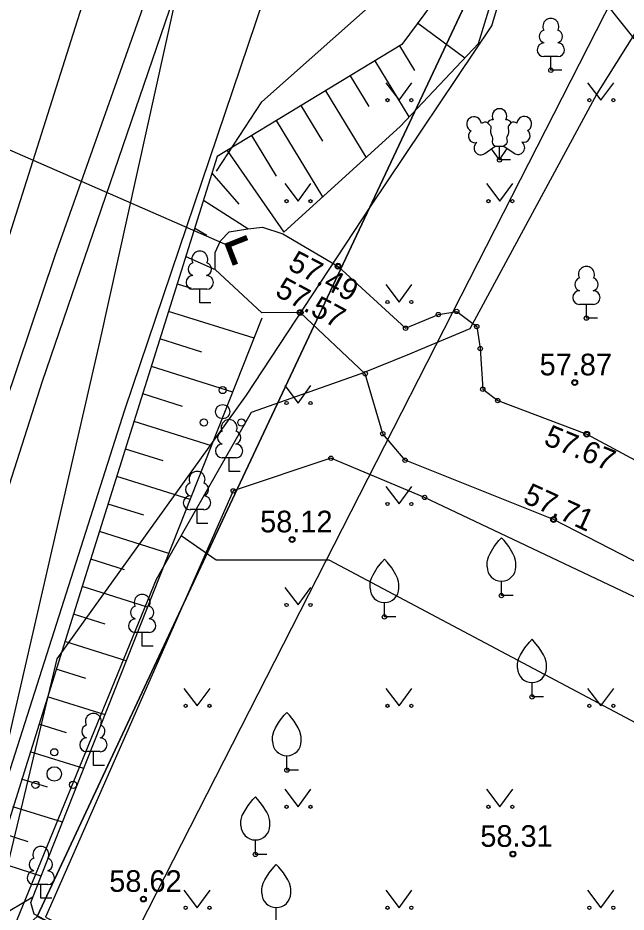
# Model space of a CAD drawing. Extents: x 634915 to 636012, y 6467988 to 6469078.
# Drawn here: x 634996.37 to 635017.46, y 6468155.58 to 6468186.59 of the extents above; entities that cross this region are included whole.
import ezdxf

# ---------------------------------------------------------------- set-up
doc = ezdxf.new("R2010")
doc.units = 0
for name, color, linetype in [('AED', 7, 'Continuous'), ('HALJASTUS', 7, 'Continuous'), ('KORGUS-EH2000', 7, 'Continuous'), ('KPKAABEL', 7, 'Continuous'), ('MOOTMPUNKT', 7, 'Continuous'), ('MPKAABEL', 7, 'Continuous'), ('PIIR', 7, 'Continuous'), ('PUU', 7, 'Continuous'), ('RELJEEF', 7, 'Continuous'), ('SITRASS', 7, 'Continuous'), ('TEE', 7, 'Continuous'), ('TRUUP', 7, 'Continuous'), ('VEEKOGU', 7, 'Continuous')]:
    doc.layers.add(name, color=color, linetype=linetype)

msp = doc.modelspace()

# ---------------------------------------------------------------- linework, layer by layer
at = {"layer": 'AED'}
msp.add_lwpolyline([(635028.861, 6468170.809), (635024.782, 6468163.168), (635010.469, 6468169.961), (635007.219, 6468171.317), (635003.836, 6468170.187), (634997.327, 6468155.411), (635029.882, 6468139.041)], dxfattribs=at)
at = {"layer": 'HALJASTUS'}
for p, q in [((635009.119, 6468184.339), (635009.583, 6468183.732)), ((635009.583, 6468183.732), (635010.028, 6468184.339)), ((635016.119, 6468184.339), (635016.583, 6468183.732)), ((635016.583, 6468183.732), (635017.028, 6468184.339)), ((635005.619, 6468180.839), (635006.083, 6468180.232)), ((635006.083, 6468180.232), (635006.528, 6468180.839)), ((635012.619, 6468180.839), (635013.083, 6468180.232)), ((635013.083, 6468180.232), (635013.528, 6468180.839)), ((635009.119, 6468177.339), (635009.583, 6468176.732)), ((635009.583, 6468176.732), (635010.028, 6468177.339)), ((635005.619, 6468173.839), (635006.083, 6468173.232)), ((635006.083, 6468173.232), (635006.528, 6468173.839)), ((635009.119, 6468170.339), (635009.583, 6468169.732)), ((635009.583, 6468169.732), (635010.028, 6468170.339)), ((635005.619, 6468166.839), (635006.083, 6468166.232)), ((635006.083, 6468166.232), (635006.528, 6468166.839)), ((635002.119, 6468163.339), (635002.583, 6468162.732)), ((635002.583, 6468162.732), (635003.028, 6468163.339)), ((635009.119, 6468163.339), (635009.583, 6468162.732)), ((635009.583, 6468162.732), (635010.028, 6468163.339)), ((635016.119, 6468163.339), (635016.583, 6468162.732)), ((635016.583, 6468162.732), (635017.028, 6468163.339)), ((635005.619, 6468159.839), (635006.083, 6468159.232)), ((635006.083, 6468159.232), (635006.528, 6468159.839)), ((635012.619, 6468159.839), (635013.083, 6468159.232)), ((635013.083, 6468159.232), (635013.528, 6468159.839)), ((635002.119, 6468156.339), (635002.583, 6468155.732)), ((635002.583, 6468155.732), (635003.028, 6468156.339)), ((635009.119, 6468156.339), (635009.583, 6468155.732)), ((635009.583, 6468155.732), (635010.028, 6468156.339)), ((635016.119, 6468156.339), (635016.583, 6468155.732)), ((635016.583, 6468155.732), (635017.028, 6468156.339))]:
    msp.add_line(p, q, dxfattribs=at)
msp.add_lwpolyline([(635003.249, 6468181.276), (635004.824, 6468183.67), (635011.386, 6468189.511), (635010.484, 6468197.809)], dxfattribs=at)
for centre in [(635009.182, 6468183.732), (635010.011, 6468183.732), (635016.182, 6468183.732), (635017.011, 6468183.732), (635005.682, 6468180.232), (635006.511, 6468180.232), (635012.682, 6468180.232), (635013.511, 6468180.232), (635009.182, 6468176.732), (635010.011, 6468176.732), (635005.682, 6468173.232), (635006.511, 6468173.232), (635009.182, 6468169.732), (635010.011, 6468169.732), (635005.682, 6468166.232), (635006.511, 6468166.232), (635002.182, 6468162.732), (635003.011, 6468162.732), (635009.182, 6468162.732), (635010.011, 6468162.732), (635016.182, 6468162.732), (635017.011, 6468162.732), (635005.682, 6468159.232), (635006.511, 6468159.232), (635012.682, 6468159.232), (635013.511, 6468159.232), (635002.182, 6468155.732), (635003.011, 6468155.732), (635009.182, 6468155.732), (635010.011, 6468155.732), (635016.182, 6468155.732), (635017.011, 6468155.732)]:
    msp.add_circle(centre, 0.055, dxfattribs=at)
at = {"layer": 'KORGUS-EH2000'}
for centre in [(635007.466, 6468177.977), (635006.154, 6468176.367), (635015.676, 6468173.941), (635016.092, 6468172.15), (635014.943, 6468169.191), (635005.874, 6468168.498), (635013.533, 6468157.595), (635000.718, 6468156.034)]:
    msp.add_circle(centre, 0.1, dxfattribs=at)
at = {"layer": 'KPKAABEL'}
msp.add_lwpolyline([(634997.06, 6468144.342), (634997.54, 6468147.57), (634999.71, 6468153.36), (635020.242, 6468193.638), (635020.92, 6468199.38), (635019.35, 6468210.7), (635018.74, 6468224.53), (635019.357, 6468226.367)], dxfattribs=at)
at = {"layer": 'MOOTMPUNKT'}
for centre in [(635014.846, 6468184.769), (635013.066, 6468181.661), (635007.466, 6468177.977), (635006.154, 6468176.367), (635010.945, 6468176.301), (635011.581, 6468176.406), (635016.08, 6468176.174), (635009.807, 6468175.827), (635012.278, 6468175.885), (635012.4, 6468175.118), (635008.409, 6468174.246), (635015.676, 6468173.941), (635012.485, 6468173.712), (635013.004, 6468173.318), (635009.02, 6468172.169), (635016.092, 6468172.15), (635007.219, 6468171.317), (635009.79, 6468171.247), (635003.836, 6468170.187), (635010.469, 6468169.961), (635014.943, 6468169.191), (635005.874, 6468168.498), (635013.134, 6468166.555), (635009.077, 6468165.814), (635014.194, 6468163.04), (635005.693, 6468160.503), (635004.602, 6468157.583), (635013.533, 6468157.595), (635000.718, 6468156.034)]:
    msp.add_circle(centre, 0.075, dxfattribs=at)
at = {"layer": 'MPKAABEL'}
msp.add_lwpolyline([(634990.736, 6468157.417), (634990.859, 6468157.939), (634991.995, 6468160.82), (634992.16, 6468161.426), (634994.187, 6468168.078), (634997.661, 6468178.351), (635001.094, 6468188.045), (635001.368, 6468188.533), (635001.465, 6468188.917), (635005.756, 6468200.888), (635007.394, 6468206.065), (635008.356, 6468209.112), (635009.423, 6468213.153), (635010.046, 6468215.086), (635010.344, 6468215.616), (635010.531, 6468216.221), (635012.295, 6468221.888), (635013.913, 6468226.831)], dxfattribs=at)
at = {"layer": 'PIIR'}
msp.add_lwpolyline([(635054.91, 6468337.03), (635021.68, 6468237.97), (635018.18, 6468225.9), (635016.31, 6468226.44), (635015.03, 6468219.47), (635015.55, 6468212.67), (635017.37, 6468198.73), (635003.89, 6468170.07), (634997.04, 6468155.43), (634990.54, 6468149.62), (634950.38, 6468014.11), (634947.41, 6468014.98), (634932.9, 6468020.23), (634915.38, 6468026.36), (634930.53, 6468048.22), (634944.64, 6468080.57), (634970.64, 6468158.72), (634974.04, 6468165.88), (634980.85, 6468188.27), (635002.39, 6468244.22)], dxfattribs=at)
msp.add_lwpolyline([(635003.89, 6468170.07), (635017.37, 6468198.73), (635015.55, 6468212.67), (635015.03, 6468219.47), (635016.31, 6468226.44), (635018.18, 6468225.9), (635019.93, 6468225.4), (635074.96, 6468209.63), (635062.87, 6468182.63), (635055.58, 6468166.17), (635047.43, 6468147.65), (635053.77, 6468141.23), (635055.76, 6468134.83), (635051.84, 6468128.24), (634997.04, 6468155.43)], close=True, dxfattribs=at)
at = {"layer": 'PUU'}
for p, q in [((635015.086, 6468185.244), (635014.606, 6468185.244)), ((635014.846, 6468184.769), (635014.846, 6468185.244)), ((635015.226, 6468184.769), (635014.846, 6468184.769)), ((635012.556, 6468181.881), (635012.916, 6468182.136)), ((635013.066, 6468181.661), (635012.791, 6468182.046)), ((635012.916, 6468182.136), (635013.211, 6468182.136)), ((635013.066, 6468181.661), (635013.066, 6468182.136)), ((635013.066, 6468181.661), (635013.336, 6468182.051)), ((635013.211, 6468182.136), (635013.571, 6468181.891)), ((635013.446, 6468181.661), (635013.066, 6468181.661)), ((635002.914, 6468177.175), (635002.434, 6468177.175)), ((635002.674, 6468176.7), (635002.674, 6468177.175)), ((635003.054, 6468176.7), (635002.674, 6468176.7)), ((635016.32, 6468176.649), (635015.84, 6468176.649)), ((635016.08, 6468176.174), (635016.08, 6468176.649)), ((635016.46, 6468176.174), (635016.08, 6468176.174)), ((635003.931, 6468171.335), (635003.451, 6468171.335)), ((635003.691, 6468170.86), (635003.691, 6468171.335)), ((635004.071, 6468170.86), (635003.691, 6468170.86)), ((635002.818, 6468169.535), (635002.338, 6468169.535)), ((635002.578, 6468169.06), (635002.578, 6468169.535)), ((635002.958, 6468169.06), (635002.578, 6468169.06)), ((635013.134, 6468166.555), (635013.134, 6468167.055)), ((635013.534, 6468166.555), (635013.134, 6468166.555)), ((635009.077, 6468165.814), (635009.077, 6468166.314)), ((635009.477, 6468165.814), (635009.077, 6468165.814)), ((635000.916, 6468165.275), (635000.436, 6468165.275)), ((635000.676, 6468164.8), (635000.676, 6468165.275)), ((635001.056, 6468164.8), (635000.676, 6468164.8)), ((635014.194, 6468163.04), (635014.194, 6468163.54)), ((635014.594, 6468163.04), (635014.194, 6468163.04)), ((634999.224, 6468161.145), (634998.744, 6468161.145)), ((634998.984, 6468160.67), (634998.984, 6468161.145)), ((635005.693, 6468160.503), (635005.693, 6468161.003)), ((634999.364, 6468160.67), (634998.984, 6468160.67)), ((635006.093, 6468160.503), (635005.693, 6468160.503)), ((635004.602, 6468157.583), (635004.602, 6468158.083)), ((635005.002, 6468157.583), (635004.602, 6468157.583)), ((634997.402, 6468156.535), (634996.922, 6468156.535)), ((634997.162, 6468156.06), (634997.162, 6468156.535)), ((634997.542, 6468156.06), (634997.162, 6468156.06)), ((635005.326, 6468155.238), (635005.326, 6468155.738))]:
    msp.add_line(p, q, dxfattribs=at)
for points in [[(635012.653, 6468182.948), (635012.756, 6468182.846), (635012.771, 6468182.816), (635012.771, 6468182.761), (635012.756, 6468182.671), (635012.756, 6468182.626), (635012.776, 6468182.546), (635012.816, 6468182.456), (635012.826, 6468182.411), (635012.821, 6468182.366), (635012.806, 6468182.301), (635012.806, 6468182.271), (635012.826, 6468182.231), (635012.851, 6468182.201), (635012.916, 6468182.136)], [(635013.47, 6468182.962), (635013.376, 6468182.846), (635013.361, 6468182.816), (635013.361, 6468182.761), (635013.376, 6468182.671), (635013.381, 6468182.626), (635013.361, 6468182.546), (635013.321, 6468182.456), (635013.311, 6468182.411), (635013.316, 6468182.366), (635013.331, 6468182.301), (635013.331, 6468182.271), (635013.311, 6468182.231), (635013.286, 6468182.201), (635013.216, 6468182.136)], [(635012.634, 6468167.555), (635012.634, 6468167.705), (635012.644, 6468167.77), (635012.679, 6468167.9), (635012.739, 6468168.02), (635012.884, 6468168.255), (635013.044, 6468168.46), (635013.134, 6468168.555)], [(635013.634, 6468167.555), (635013.634, 6468167.705), (635013.624, 6468167.77), (635013.589, 6468167.9), (635013.529, 6468168.02), (635013.384, 6468168.255), (635013.224, 6468168.46), (635013.134, 6468168.555)], [(635008.577, 6468166.814), (635008.577, 6468166.964), (635008.587, 6468167.029), (635008.622, 6468167.159), (635008.682, 6468167.279), (635008.827, 6468167.514), (635008.987, 6468167.719), (635009.077, 6468167.814)], [(635009.577, 6468166.814), (635009.577, 6468166.964), (635009.567, 6468167.029), (635009.532, 6468167.159), (635009.472, 6468167.279), (635009.327, 6468167.514), (635009.167, 6468167.719), (635009.077, 6468167.814)], [(635013.694, 6468164.04), (635013.694, 6468164.19), (635013.704, 6468164.255), (635013.739, 6468164.385), (635013.799, 6468164.505), (635013.944, 6468164.74), (635014.104, 6468164.945), (635014.194, 6468165.04)], [(635014.694, 6468164.04), (635014.694, 6468164.19), (635014.684, 6468164.255), (635014.649, 6468164.385), (635014.589, 6468164.505), (635014.444, 6468164.74), (635014.284, 6468164.945), (635014.194, 6468165.04)], [(635005.193, 6468161.503), (635005.193, 6468161.653), (635005.203, 6468161.718), (635005.238, 6468161.848), (635005.298, 6468161.968), (635005.443, 6468162.203), (635005.603, 6468162.408), (635005.693, 6468162.503)], [(635006.193, 6468161.503), (635006.193, 6468161.653), (635006.183, 6468161.718), (635006.148, 6468161.848), (635006.088, 6468161.968), (635005.943, 6468162.203), (635005.783, 6468162.408), (635005.693, 6468162.503)], [(635004.102, 6468158.583), (635004.102, 6468158.733), (635004.112, 6468158.798), (635004.147, 6468158.928), (635004.207, 6468159.048), (635004.352, 6468159.283), (635004.512, 6468159.488), (635004.602, 6468159.583)], [(635005.102, 6468158.583), (635005.102, 6468158.733), (635005.092, 6468158.798), (635005.057, 6468158.928), (635004.997, 6468159.048), (635004.852, 6468159.283), (635004.692, 6468159.488), (635004.602, 6468159.583)], [(635004.826, 6468156.238), (635004.826, 6468156.388), (635004.836, 6468156.453), (635004.871, 6468156.583), (635004.931, 6468156.703), (635005.076, 6468156.938), (635005.236, 6468157.143), (635005.326, 6468157.238)], [(635005.826, 6468156.238), (635005.826, 6468156.388), (635005.816, 6468156.453), (635005.781, 6468156.583), (635005.721, 6468156.703), (635005.576, 6468156.938), (635005.416, 6468157.143), (635005.326, 6468157.238)]]:
    msp.add_lwpolyline(points, dxfattribs=at)
for centre, radius in [((635003.467, 6468173.682), 0.125), ((635003.467, 6468172.932), 0.25), ((635002.817, 6468172.557), 0.125), ((635004.117, 6468172.557), 0.125), ((634997.629, 6468161.123), 0.125), ((634997.629, 6468160.373), 0.25), ((634996.979, 6468159.998), 0.125), ((634998.279, 6468159.998), 0.125)]:
    msp.add_circle(centre, radius, dxfattribs=at)
for centre, radius, start, end in [((635014.846, 6468186.289), 0.277, 332.5799, 207.4201), ((635014.676, 6468185.942), 0.233, 109.0217, 253.1415), ((635015.016, 6468185.942), 0.233, 286.8508, 70.9859), ((635014.609, 6468185.481), 0.238, 90.0016, 269.3953), ((635015.083, 6468185.481), 0.238, 270.6047, 89.9984), ((635012.183, 6468182.898), 0.256, 4.5218, 125.5364), ((635013.066, 6468183.181), 0.256, 90.0013, 211.0159), ((635013.066, 6468183.181), 0.256, 328.9841, 89.9987), ((635013.926, 6468182.914), 0.256, 55.522, 176.5367), ((635012.183, 6468182.898), 0.256, 125.5389, 246.5536), ((635012.569, 6468182.765), 0.202, 65.2382, 130.7412), ((635012.829, 6468182.849), 0.202, 84.7965, 150.2995), ((635013.304, 6468182.849), 0.202, 34.3857, 95.2035), ((635013.542, 6468182.774), 0.202, 50.3173, 111.1351), ((635013.926, 6468182.914), 0.256, 294.5049, 55.5195), ((635012.211, 6468182.481), 0.224, 125.4667, 288.5349), ((635013.906, 6468182.496), 0.224, 252.5235, 55.5918), ((635012.42, 6468182.075), 0.237, 125.5377, 305.5366), ((635013.704, 6468182.087), 0.237, 235.5219, 55.5208), ((635002.674, 6468178.22), 0.277, 332.5799, 207.4201), ((635002.504, 6468177.873), 0.233, 109.0217, 253.1415), ((635002.844, 6468177.873), 0.233, 286.8508, 70.9859), ((635016.08, 6468177.694), 0.277, 332.5799, 207.4201), ((635002.437, 6468177.412), 0.238, 90.0016, 269.3953), ((635002.911, 6468177.412), 0.238, 270.6047, 89.9984), ((635015.91, 6468177.347), 0.233, 109.0217, 253.1415), ((635016.25, 6468177.347), 0.233, 286.8508, 70.9859), ((635015.843, 6468176.886), 0.238, 90.0016, 269.3953), ((635016.317, 6468176.886), 0.238, 270.6047, 89.9984), ((635003.691, 6468172.38), 0.277, 332.5799, 207.4201), ((635003.521, 6468172.033), 0.233, 109.0217, 253.1415), ((635003.861, 6468172.033), 0.233, 286.8508, 70.9859), ((635003.454, 6468171.572), 0.238, 90.0016, 269.3953), ((635003.928, 6468171.572), 0.238, 270.6047, 89.9984), ((635002.578, 6468170.58), 0.277, 332.5799, 207.4201), ((635002.408, 6468170.233), 0.233, 109.0217, 253.1415), ((635002.748, 6468170.233), 0.233, 286.8508, 70.9859), ((635002.341, 6468169.772), 0.238, 90.0016, 269.3953), ((635002.815, 6468169.772), 0.238, 270.6047, 89.9984), ((635013.134, 6468167.555), 0.5, 180, 0), ((635009.077, 6468166.814), 0.5, 180, 0), ((635000.676, 6468166.32), 0.277, 332.5799, 207.4201), ((635000.506, 6468165.973), 0.233, 109.0217, 253.1415), ((635000.846, 6468165.973), 0.233, 286.8508, 70.9859), ((635000.439, 6468165.512), 0.238, 90.0016, 269.3953), ((635000.913, 6468165.512), 0.238, 270.6047, 89.9984), ((635014.194, 6468164.04), 0.5, 180, 0), ((634998.984, 6468162.19), 0.277, 332.5799, 207.4201), ((634998.814, 6468161.843), 0.233, 109.0217, 253.1415), ((634999.154, 6468161.843), 0.233, 286.8508, 70.9859), ((634998.747, 6468161.382), 0.238, 90.0016, 269.3953), ((634999.221, 6468161.382), 0.238, 270.6047, 89.9984), ((635005.693, 6468161.503), 0.5, 180, 0), ((635004.602, 6468158.583), 0.5, 180, 0), ((634997.162, 6468157.58), 0.277, 332.5799, 207.4201), ((634996.992, 6468157.233), 0.233, 109.0217, 253.1415), ((634997.332, 6468157.233), 0.233, 286.8508, 70.9859), ((634996.925, 6468156.772), 0.238, 90.0016, 269.3953), ((634997.399, 6468156.772), 0.238, 270.6047, 89.9984), ((635005.326, 6468156.238), 0.5, 180, 0)]:
    msp.add_arc(centre, radius, start, end, dxfattribs=at)
at = {"layer": 'RELJEEF'}
for p, q in [((635011.861, 6468185.188), (635010.225, 6468186.399)), ((635010.128, 6468184.763), (635009.609, 6468185.618)), ((635009.933, 6468183.156), (635008.754, 6468185.099)), ((635008.548, 6468183.511), (635007.899, 6468184.58)), ((635008.443, 6468181.756), (635007.044, 6468184.061)), ((635006.939, 6468182.307), (635006.189, 6468183.542)), ((635006.935, 6468180.386), (635005.334, 6468183.023)), ((635005.331, 6468181.103), (635004.48, 6468182.505)), ((635003.625, 6468181.986), (635005.586, 6468179.159)), ((635004.038, 6468180.128), (635003.102, 6468181.207)), ((635004.342, 6468179.271), (635002.802, 6468180.253)), ((635002.502, 6468179.299), (635002.918, 6468179.047)), ((635002.193, 6468178.315), (635003.204, 6468177.857)), ((635001.893, 6468177.361), (635002.37, 6468177.211)), ((635004.556, 6468175.476), (635001.593, 6468176.407)), ((635002.74, 6468174.998), (635001.294, 6468175.453)), ((635003.818, 6468173.612), (635000.994, 6468174.499)), ((635002.071, 6468173.112), (635000.694, 6468173.545)), ((635003.079, 6468171.747), (635000.394, 6468172.591)), ((635001.402, 6468171.226), (635000.094, 6468171.637)), ((635002.341, 6468169.883), (634999.795, 6468170.683)), ((635000.733, 6468169.34), (634999.495, 6468169.729)), ((635001.603, 6468168.018), (634999.195, 6468168.775)), ((635000.064, 6468167.453), (634998.895, 6468167.821)), ((635000.864, 6468166.154), (634998.595, 6468166.867)), ((634999.395, 6468165.567), (634998.296, 6468165.913)), ((635000.126, 6468164.289), (634997.996, 6468164.959)), ((634998.726, 6468163.681), (634997.696, 6468164.005)), ((634999.388, 6468162.425), (634997.396, 6468163.051)), ((634998.057, 6468161.795), (634997.096, 6468162.097)), ((634998.65, 6468160.561), (634996.797, 6468161.143)), ((634997.389, 6468159.909), (634996.497, 6468160.189)), ((634997.911, 6468158.696), (634996.197, 6468159.235)), ((634996.72, 6468158.022), (634995.897, 6468158.281)), ((634997.173, 6468156.832), (634995.597, 6468157.327)), ((634996.883, 6468156.101), (634995.71, 6468155.405))]:
    msp.add_line(p, q, dxfattribs=at)
for points in [[(635009.097, 6468199.294), (635011.419, 6468197.1), (635011.727, 6468194.347), (635012.168, 6468190.417), (635011.846, 6468188.59), (635009.678, 6468185.66), (635003.281, 6468181.777), (635002.343, 6468178.792), (634998.761, 6468167.394), (634995.482, 6468156.959), (634995.492, 6468155.773), (634996.247, 6468154.5), (635014.109, 6468145.447)], [(635005.586, 6468179.159), (635009.618, 6468182.824), (635012.342, 6468185.695), (635013.36, 6468189.031), (635013.65, 6468191.489), (635013.41, 6468193.158), (635011.981, 6468197.885), (635009.097, 6468199.294)], [(635014.588, 6468146.383), (635001.633, 6468153.016), (634996.934, 6468155.513), (634996.811, 6468155.917), (634997.185, 6468156.862), (635000.619, 6468165.533), (635004.838, 6468176.188)]]:
    msp.add_lwpolyline(points, dxfattribs=at)
at = {"layer": 'SITRASS'}
for points in [[(635032.078, 6468230.035), (635025.078, 6468209.766), (635020.901, 6468193.964), (635018.18, 6468186.719), (635016.445, 6468183.948), (635012.041, 6468175.805), (635010.326, 6468175.086), (635009.94, 6468174.929), (635008.252, 6468174.243), (635004.458, 6468172.903), (635001.159, 6468167.11), (634995.93, 6468154.321), (634996.562, 6468152.592), (634997.592, 6468149.774), (634998.294, 6468147.852), (634999.102, 6468143.02)], [(634992.16, 6468145.221), (634992.971, 6468147.299), (634995.181, 6468157.874), (634999.206, 6468175.342), (635002.752, 6468191.38), (635003.786, 6468201.664), (635005.906, 6468209.822), (635009.029, 6468218.581), (635011.685, 6468226.795)], [(634994.002, 6468145.284), (634995.65, 6468155.703), (634997.728, 6468164.363), (635004.289, 6468173.507), (635008.579, 6468180.025), (635012.803, 6468186.304), (635015.251, 6468194.514), (635015.259, 6468202.358), (635015.391, 6468208.258), (635015.497, 6468217.093), (635017.831, 6468226.452)], [(635002.027, 6468168.635), (635003.247, 6468167.801), (635007.148, 6468167.791), (635020.97, 6468160.456), (635027.979, 6468157.409), (635032.493, 6468154.063), (635032.207, 6468152.679)]]:
    msp.add_lwpolyline(points, dxfattribs=at)
at = {"layer": 'TEE'}
for points in [[(635003.607, 6468209.056), (635003.599, 6468209.028), (634996.922, 6468189.732), (634992.11, 6468175.923), (634987.761, 6468162.032), (634989.413, 6468158.553), (634991.663, 6468156.622), (634997.22, 6468173.988), (635002.064, 6468188.15), (635008.587, 6468207.351), (635003.607, 6468209.056)], [(635011.145, 6468201.923), (635010.252, 6468203.132), (635004.884, 6468187.25), (635000.059, 6468172.987), (634994.15, 6468154.457), (634995.941, 6468153.674), (634999.6, 6468152.711), (635003.031, 6468150.879), (635013.09, 6468145.76), (635015.015, 6468144.44), (635012.999, 6468140.652), (635012.415, 6468139.52), (635011.487, 6468140.027), (635009.561, 6468140.953), (634999.826, 6468145.843), (634994.421, 6468148.504), (634992.308, 6468148.889)], [(635019.667, 6468187.482), (635020.889, 6468186.005), (635023.132, 6468183.929), (635024.708, 6468182.738), (635027.85, 6468180.617), (635030.928, 6468177.969), (635033.179, 6468176.396), (635035.685, 6468174.797), (635042.362, 6468171.338), (635044.949, 6468169.819), (635045.669, 6468168.61), (635045.413, 6468167.17), (635044.057, 6468166.114), (635042.81, 6468166.038), (635041.425, 6468166.773), (635038.878, 6468168.469), (635035.891, 6468170.831), (635030.554, 6468174.872), (635026.251, 6468178.302), (635022.39, 6468181.09), (635020.56, 6468182.663), (635018.463, 6468184.963), (635016.504, 6468187.431)]]:
    msp.add_lwpolyline(points, dxfattribs=at)
at = {"layer": 'TRUUP'}
for p, q in [((635004.273, 6468179.023), (635003.548, 6468178.74)), ((635004.299, 6468178.957), (635003.641, 6468178.699)), ((635004.325, 6468178.891), (635003.733, 6468178.659)), ((635004.068, 6468178.79), (635003.753, 6468178.82)), ((635004.12, 6468178.81), (635003.805, 6468178.84)), ((635004.172, 6468178.831), (635003.857, 6468178.86)), ((635004.223, 6468178.851), (635003.908, 6468178.881)), ((635004.275, 6468178.871), (635003.96, 6468178.901)), ((635004.325, 6468178.892), (635004.012, 6468178.921)), ((635004.314, 6468178.918), (635004.064, 6468178.941)), ((635004.304, 6468178.944), (635004.115, 6468178.962)), ((635004.294, 6468178.97), (635004.167, 6468178.982)), ((635004.284, 6468178.996), (635004.219, 6468179.002)), ((635004.325, 6468178.891), (635004.273, 6468179.023)), ((635003.548, 6468178.74), (635003.832, 6468178.015)), ((635003.861, 6468178.709), (635003.549, 6468178.738)), ((635003.81, 6468178.689), (635003.559, 6468178.712)), ((635003.758, 6468178.669), (635003.569, 6468178.686)), ((635003.738, 6468178.645), (635003.579, 6468178.66)), ((635003.748, 6468178.619), (635003.59, 6468178.634)), ((635003.913, 6468178.729), (635003.598, 6468178.759)), ((635003.759, 6468178.593), (635003.6, 6468178.608)), ((635003.769, 6468178.567), (635003.61, 6468178.582)), ((635003.779, 6468178.541), (635003.62, 6468178.556)), ((635003.789, 6468178.515), (635003.63, 6468178.53)), ((635003.641, 6468178.699), (635003.899, 6468178.041)), ((635003.799, 6468178.489), (635003.641, 6468178.504)), ((635003.965, 6468178.75), (635003.65, 6468178.779)), ((635004.017, 6468178.77), (635003.702, 6468178.799)), ((635003.733, 6468178.659), (635003.965, 6468178.067)), ((635003.81, 6468178.463), (635003.651, 6468178.478)), ((635003.82, 6468178.437), (635003.661, 6468178.452)), ((635003.83, 6468178.411), (635003.671, 6468178.426)), ((635003.84, 6468178.385), (635003.682, 6468178.4)), ((635003.85, 6468178.359), (635003.692, 6468178.374)), ((635003.861, 6468178.333), (635003.702, 6468178.347)), ((635003.871, 6468178.307), (635003.712, 6468178.321)), ((635003.881, 6468178.28), (635003.722, 6468178.295)), ((635003.891, 6468178.254), (635003.733, 6468178.269)), ((635003.902, 6468178.228), (635003.743, 6468178.243)), ((635003.912, 6468178.202), (635003.753, 6468178.217)), ((635003.922, 6468178.176), (635003.763, 6468178.191)), ((635003.932, 6468178.15), (635003.773, 6468178.165)), ((635003.942, 6468178.124), (635003.784, 6468178.139)), ((635003.953, 6468178.098), (635003.794, 6468178.113)), ((635003.963, 6468178.072), (635003.804, 6468178.087)), ((635003.923, 6468178.051), (635003.814, 6468178.061)), ((635003.872, 6468178.03), (635003.824, 6468178.035)), ((635003.965, 6468178.067), (635003.832, 6468178.015))]:
    msp.add_line(p, q, dxfattribs=at)
for points in [[(634994.602, 6468174.412), (634999.545, 6468190.013)], [(635003.641, 6468178.699), (634985.54, 6468186.612)]]:
    msp.add_lwpolyline(points, dxfattribs=at)
at = {"layer": 'VEEKOGU'}
msp.add_lwpolyline([(635023.541, 6468164.767), (635014.943, 6468169.191), (635009.79, 6468171.247), (635009.02, 6468172.169), (635008.409, 6468174.246), (635006.154, 6468176.367), (635004.829, 6468176.359), (635003.204, 6468177.857), (635003.211, 6468178.448), (635003.393, 6468178.85), (635003.696, 6468179.172), (635004.342, 6468179.271), (635004.846, 6468179.331), (635005.554, 6468179.1), (635007.466, 6468177.977), (635009.807, 6468175.827), (635010.945, 6468176.301), (635011.581, 6468176.406), (635012.278, 6468175.885), (635012.4, 6468175.118), (635012.485, 6468173.712), (635013.004, 6468173.318), (635016.092, 6468172.15), (635020.098, 6468170.004)], dxfattribs=at)

# ---------------------------------------------------------------- texts
at = {"layer": 'KORGUS-EH2000'}
for s, rotation, p in [('57.49', 332.3585, (635005.687, 6468177.888)), ('57.57', 331.7765, (635005.245, 6468176.976)), ('57.67', 337.6443, (635014.562, 6468171.807)), ('57.71', 335.4321, (635013.836, 6468169.803))]:
    msp.add_text(s, height=0.75, rotation=rotation, dxfattribs=at).set_placement(p)
for s, p in [('57.87', (635014.457, 6468174.191)), ('58.12', (635004.766, 6468168.748)), ('58.31', (635012.401, 6468157.845)), ('58.62', (634999.535, 6468156.284))]:
    msp.add_text(s, height=0.75, dxfattribs=at).set_placement(p)

doc.saveas('drawing.dxf')
